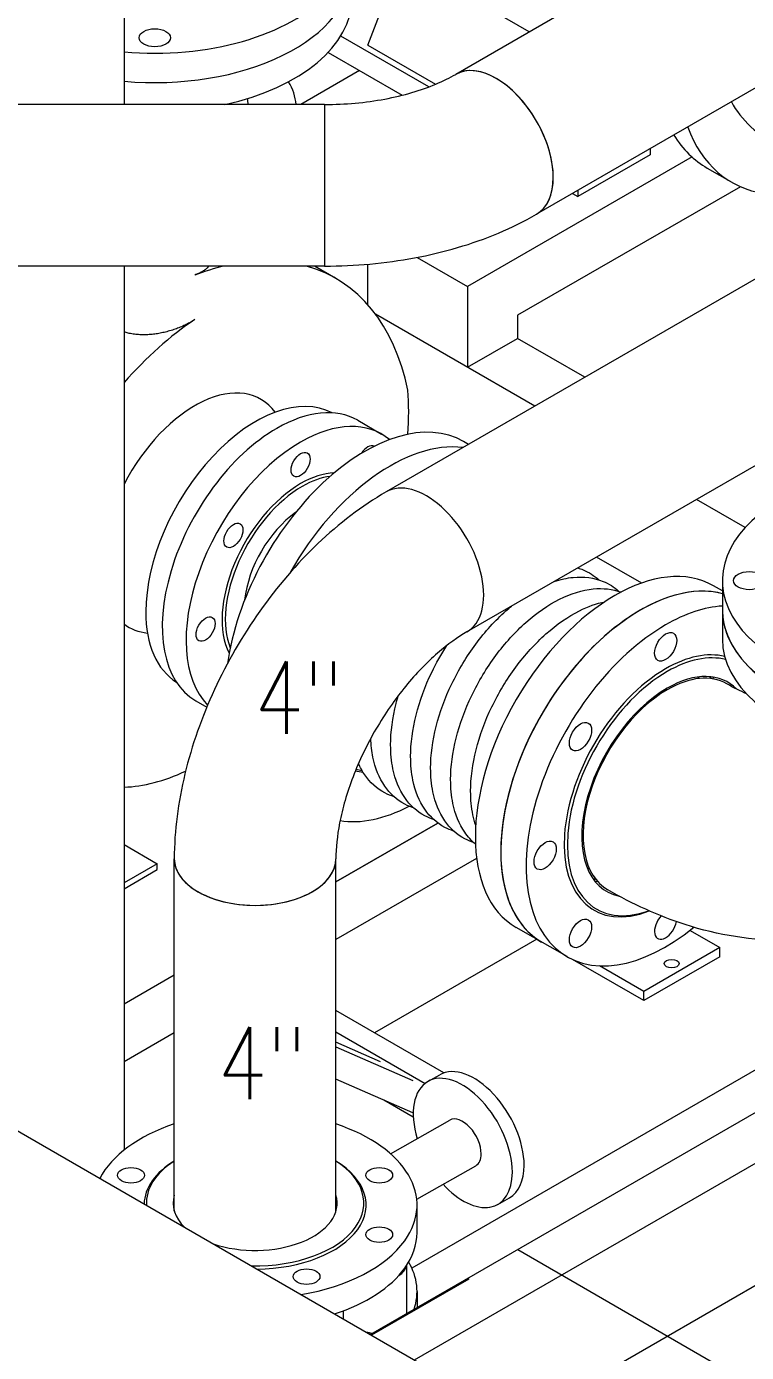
# Model space of a CAD drawing. Header units: millimetres. Extents: x -312439 to 477422, y -331570 to 212570.
# Drawn here: x 348012 to 349259, y 98938 to 101236 of the extents above; entities that cross this region are included whole.
import ezdxf

# ---------------------------------------------------------------- set-up
doc = ezdxf.new("R2010")
doc.units = ezdxf.units.MM
doc.layers.add('ARCONDTEXTO', color=4, linetype='Continuous')
doc.styles.add('ROMANS', font='romans.shx', dxfattribs={"height": 187.5})

msp = doc.modelspace()

# ---------------------------------------------------------------- linework, layer by layer
at = {"color": 5, "linetype": 'Continuous', "lineweight": 0, "extrusion": (-1.11022e-16, 0.816497, 0.57735)}
for p, q in [((354753.706, 104616.057), (348755.1, 101152.76)), ((355252.155, 104249.837), (348634.63, 100429.207)), ((349913.746, 101498.416), (348895.088, 100910.293)), ((350480.127, 101171.416), (348774.618, 100186.74)), ((348528.134, 101100.498), (346810.778, 101100.498)), ((348528.134, 101100.498), (348528.134, 100820.521)), ((348528.134, 100820.521), (347295.712, 100820.521)), ((346500.836, 100185.255), (353122.923, 96361.991)), ((348267.676, 99182.832), (348267.676, 99793.623)), ((348547.652, 99182.832), (348547.652, 99793.623))]:
    msp.add_line(p, q, dxfattribs=at)
at = {"color": 7, "linetype": 'Continuous', "lineweight": 0, "extrusion": (-1.11022e-16, 0.816497, 0.57735)}
for p, q in [((348180.727, 101946.773), (348180.727, 101100.498)), ((348180.727, 100820.521), (348180.727, 99288.774))]:
    msp.add_line(p, q, dxfattribs=at)
at = {"color": 3, "linetype": 'Continuous', "lineweight": 0, "extrusion": (-1.11022e-16, 0.816497, 0.57735)}
for p, q in [((348602.71, 101203.57), (348661.163, 101354.224)), ((348882.604, 101226.375), (348661.163, 101354.224)), ((348708.426, 101130.971), (348555.952, 101219.002)), ((348534.095, 101190.712), (348662.419, 101116.624)), ((348602.71, 101203.57), (348720.295, 101135.683)), ((348588.68, 101159.198), (348487.009, 101100.498)), ((349164.401, 101009.59), (348775.82, 100785.243)), ((349091.92, 101013.198), (348966.74, 100940.925)), ((349091.92, 101023.934), (349091.92, 101013.198)), ((349190.897, 100990.268), (349233.411, 100965.723)), ((349248.444, 100958.112), (348862.423, 100735.243)), ((348957.442, 100946.293), (348966.74, 100940.925)), ((348966.74, 100951.661), (348966.74, 100940.925)), ((348602.615, 100823.735), (348602.615, 100754.029)), ((348688.445, 100835.689), (348775.82, 100785.243)), ((348547.538, 100799.122), (348510.473, 100820.521)), ((348775.82, 100785.243), (348775.82, 100645.243)), ((348892.318, 100577.983), (348616.144, 100737.432)), ((348862.423, 100735.243), (348862.423, 100695.243)), ((348775.82, 100645.243), (348862.423, 100695.243)), ((348978.921, 100627.983), (348862.423, 100695.243)), ((348777.255, 100511.551), (348768.592, 100516.553)), ((349256.643, 100367.64), (349172.295, 100416.338)), ((349077.2, 100271.241), (348999.09, 100316.338)), ((348305, 100067.487), (348324.082, 100056.47)), ((348547.652, 99753.51), (348724.299, 99855.497)), ((348180.727, 99818.091), (348238.253, 99784.879)), ((348791.408, 99794.242), (348547.652, 99653.51)), ((348238.253, 99784.879), (348180.727, 99751.666)), ((348180.727, 99741.666), (348238.253, 99774.879)), ((348238.253, 99774.879), (348238.253, 99784.879)), ((348947.889, 99623.904), (348859.901, 99674.704)), ((348895.337, 99654.246), (348614.232, 99491.95)), ((349160.942, 99669.481), (349212.333, 99639.811)), ((349643.456, 99640.701), (348679.242, 99084.012)), ((349212.333, 99639.811), (349080.697, 99563.811)), ((349212.333, 99623.811), (349212.333, 99639.811)), ((349080.697, 99547.811), (348957.422, 99618.983)), ((349080.697, 99563.811), (349004.08, 99608.045)), ((349212.333, 99623.811), (349080.697, 99547.811)), ((348267.676, 99591.866), (348180.727, 99541.666)), ((349632.581, 99560.9), (348607.415, 98969.02)), ((349080.697, 99547.811), (349080.697, 99563.811)), ((348267.676, 99491.866), (348180.727, 99441.666)), ((348683.626, 98925.02), (349632.501, 99472.853)), ((349632.501, 99260.853), (348867.223, 98819.02)), ((348862.587, 99116.344), (352820.323, 96831.344)), ((348777.717, 99065.344), (348609.148, 98968.02)), ((348775.985, 99066.344), (348777.717, 99065.344)), ((348598.815, 98973.986), (348603.097, 98972.937))]:
    msp.add_line(p, q, dxfattribs=at)
at = {"color": 4, "linetype": 'Continuous', "lineweight": 0, "extrusion": (-1.11022e-16, 0.816497, 0.57735)}
for p, q in [((348585.467, 100553.27), (348626.689, 100529.47)), ((349217.065, 100275.479), (349217.065, 100173.879)), ((349217.065, 100257.627), (349201.605, 100266.553)), ((348724.299, 99855.497), (348547.652, 99753.51)), ((348734.655, 99422.424), (348547.652, 99530.39)), ((348547.652, 99493.369), (348701.976, 99404.27)), ((348624.811, 99441.821), (348547.652, 99475.645)), ((348547.652, 99467.829), (348681.043, 99409.356)), ((348681.043, 99353.356), (348547.652, 99411.829)), ((348706.983, 99407.629), (348727.362, 99419.192)), ((348681.706, 99345.973), (348630.678, 99375.434)), ((348642.285, 99282.345), (348745.001, 99340.622)), ((348687.6, 99203.581), (348789.841, 99261.59)), ((348688.131, 99146.023), (348688.131, 99193.623)), ((348827.859, 99194.583), (348848.239, 99206.146)), ((348669.685, 99088.269), (348669.685, 99004.972)), ((348688.131, 99043.57), (348688.131, 99015.621)), ((348560.419, 99010.22), (348560.419, 98996.154))]:
    msp.add_line(p, q, dxfattribs=at)
at = {"color": 4, "linetype": 'Continuous', "lineweight": 0}
for centre, major_axis, ratio, start_param, end_param in [((348233.923, 101386.579), (341.704, 0), 0.57735027, 4.5560746, 7.02389733), ((348233.923, 101335.779), (-341.704, 0), 0.57735027, 1.41448194, 3.14159265), ((348233.923, 101335.779), (341.704, 0), 0.57735027, 4.5560746, 6.28318531), ((348233.923, 101284.979), (341.704, 0), 0.57735027, 5.07462378, 6.28318531), ((349558.769, 101163.879), (-341.704, 0), 0.57735027, 0.3023472, 0.78539816), ((348408.86, 100331.379), (-134.722, -233.345), 0.57735027, 3.16122301, 5.49778714), ((348445.233, 100310.379), (-140.233, -242.891), 0.57735027, 3.14159265, 3.92699082), ((348597.74, 100220.629), (170.852, 295.924), 0.57735027, 0, 2.1811525), ((348486.456, 100286.579), (140.233, 242.891), 0.57735027, 6.18021282, 7.06858347), ((348445.233, 100310.379), (-140.233, -242.891), 0.57735027, 3.92699082, 6.28318531), ((348486.456, 100286.579), (140.233, 242.891), 0.57735027, 0.78539816, 2.98010271), ((348641.735, 100195.229), (-170.852, -295.924), 0.57735027, 3.37854044, 4.72727341), ((348602.807, 100488.104), (-11.635, -20.153), 0.57735027, 3.92699082, 4.63994896), ((348602.807, 100488.104), (-11.635, -20.153), 0.57735027, 3.16981171, 3.92699082), ((348486.456, 100286.579), (-96.142, -166.524), 0.57735027, 3.48560318, 3.92699082), ((348489.227, 100284.979), (-94.183, -163.13), 0.57735027, 3.55446329, 3.92699082), ((348486.456, 100286.579), (-96.142, -166.524), 0.57735027, 3.92699082, 5.92603234), ((348489.227, 100284.979), (-94.183, -163.13), 0.57735027, 3.92699082, 5.85683885), ((349558.769, 100275.479), (341.704, 0), 0.57735027, 2.38561113, 5.60107621), ((348489.227, 100284.979), (71.035, 123.037), 0.57735027, 0.89847423, 2.22964261), ((349030.753, 99970.629), (170.852, 295.924), 0.57735027, 0, 3.14159265), ((349074.747, 99945.229), (-170.852, -295.924), 0.57735027, 3.2971548, 6.28318531), ((349074.747, 99945.229), (170.852, 295.924), 0.57735027, 0.15556215, 0.78539816), ((349074.747, 99945.229), (170.852, 295.924), 0.57735027, 0.78539816, 3.14159265), ((349118.741, 99919.829), (170.852, 295.924), 0.57735027, 0.36630377, 0.78539816), ((349558.769, 100224.679), (-341.704, 0), 0.57735027, 0, 2.35619449), ((349558.769, 100224.679), (341.704, 0), 0.57735027, 3.14159265, 5.70919437), ((348408.86, 100331.379), (-134.722, -233.345), 0.57735027, 5.49778714, 6.26355495), ((349118.741, 99919.829), (170.852, 295.924), 0.57735027, 0.78539816, 4.13079965), ((349558.769, 100173.879), (341.704, 0), 0.57735027, 3.14159265, 5.46269578), ((349118.741, 99919.829), (124.312, 215.314), 0.57735027, 0.1645607, 0.78539816), ((349121.513, 99918.229), (122.352, 211.92), 0.57735027, 0.16206146, 0.78539816), ((349118.741, 99919.829), (124.312, 215.314), 0.57735027, 0.78539816, 3.76537085), ((349121.513, 99918.229), (122.352, 211.92), 0.57735027, 0.78539816, 3.74211672), ((349118.741, 99678.829), (13.595, 23.547), 0.57735027, 1.20629131, 5.26752226), ((348767.421, 99301.106), (60.438, -106.523), 0.57229596, 0.78971856, 4.33234162), ((348787.8, 99312.669), (-60.438, 106.523), 0.57229596, 3.93131122, 6.28318531), ((348407.664, 99193.623), (280.467, 0), 0.57735027, 2.09338692, 2.85364822), ((348407.664, 99193.623), (280.467, 0), 0.57735027, 5.89048623, 7.33139104), ((348767.421, 99301.106), (-22.42, 39.516), 0.57229596, 3.93131122, 6.28318531), ((348767.421, 99301.106), (-22.42, 39.516), 0.57229596, 3.14159265, 3.93131122), ((348407.664, 99193.623), (192.285, 0), 0.57735027, 2.38623365, 3.12604497), ((348407.664, 99196.823), (188.366, 0), 0.57735027, 2.4085964, 3.17644374), ((348407.664, 99193.623), (192.285, 0), 0.57735027, 5.89048623, 7.03854431), ((348407.664, 99196.823), (188.366, 0), 0.57735027, 5.89048623, 7.01618156), ((348787.8, 99312.669), (-60.438, 106.523), 0.57229596, 3.14159265, 3.93131122), ((348767.421, 99301.106), (60.438, -106.523), 0.57229596, 5.09243634, 7.07290387), ((348407.664, 99196.823), (188.366, 0), 0.57735027, 4.67753789, 5.89048623), ((348407.664, 99193.623), (192.285, 0), 0.57735027, 4.72793667, 5.89048623), ((348407.664, 99146.023), (280.467, 0), 0.57735027, 5.89048623, 6.28318531), ((348407.664, 99193.623), (280.467, 0), 0.57735027, 5.00033341, 5.89048623), ((348407.664, 99146.023), (280.467, 0), 0.57735027, 5.22509076, 5.89048623), ((348621.867, 99090.328), (47.818, 0), 0.57735027, 5.52075839, 6.19932215), ((348407.664, 99043.57), (-280.467, 0), 0.57735027, 2.94940144, 3.46347913)]:
    msp.add_ellipse(centre, major_axis=major_axis, ratio=ratio, start_param=start_param, end_param=end_param, dxfattribs=at)
for centre, major_axis in [((348233.923, 101216.166), (27.189, 0)), ((348486.456, 100476.579), (-11.635, -20.153)), ((348370.105, 100353.754), (-11.635, -20.153)), ((349263.605, 100275.479), (27.189, 0)), ((348321.911, 100191.579), (11.635, 20.153)), ((349118.741, 100160.829), (13.595, 23.547)), ((348971.16, 100005.035), (13.595, 23.547)), ((348910.029, 99799.329), (13.595, 23.547)), ((348971.16, 99664.209), (13.595, 23.547)), ((348192.676, 99245.037), (23.27, 0)), ((348622.652, 99245.037), (-23.27, 0)), ((348622.652, 99142.21), (-23.27, 0)), ((348496.715, 99069.5), (-23.27, 0))]:
    msp.add_ellipse(centre, major_axis=major_axis, ratio=0.57735027, dxfattribs=at)
at = {"color": 5, "linetype": 'Continuous', "lineweight": 0}
for centre, major_axis, start_param, end_param in [((348825.094, 101031.527), (69.994, -121.233), 0, 3.14159265), ((348825.094, 101031.527), (69.994, -121.233), 0.78539816, 3.14159265), ((348825.094, 101031.527), (69.994, -121.233), 0, 0.78539816), ((348704.624, 100307.973), (-69.994, 121.233), 3.14159265, 6.28318531), ((349121.513, 99918.229), (104.716, 181.373), 6.12034163, 7.06858347), ((349121.513, 99918.229), (-103.062, -178.509), 3.14159265, 3.92699082), ((349074.747, 99945.229), (-102.879, -178.191), 2.9163402, 2.95282369), ((349121.513, 99918.229), (104.716, 181.373), 0.78539816, 3.32802443), ((349121.513, 99918.229), (-103.062, -178.509), 3.92699082, 6.28318531), ((349074.747, 99945.229), (-95.53, -165.463), 3.06416039, 3.10267685), ((349074.747, 99945.229), (-104.716, -181.373), 2.88025492, 2.91639721), ((349074.747, 99945.229), (104.716, 181.373), 6.02184757, 6.05798986), ((348407.664, 99793.623), (139.988, 0), 3.14159265, 6.28318531), ((348407.664, 99793.623), (-139.988, 0), 0, 3.14159265), ((349074.747, 99945.229), (-95.53, -165.463), 0.0389158, 0.07743227), ((349074.747, 99945.229), (-102.879, -178.191), 0.18876896, 0.22525245), ((349074.747, 99945.229), (-104.716, -181.373), 0.22519545, 0.26133774), ((349074.747, 99945.229), (104.716, 181.373), 3.3667881, 3.40293039), ((348407.664, 99196.823), (142.07, 0), 2.97018023, 3.67988318), ((348407.664, 99196.823), (142.07, 0), 4.17409845, 6.45459773)]:
    msp.add_ellipse(centre, major_axis=major_axis, ratio=0.57735027, start_param=start_param, end_param=end_param, dxfattribs=at)
at = {"color": 3, "linetype": 'Continuous', "lineweight": 0}
for centre, major_axis, start_param, end_param in [((348233.923, 101094.379), (244.949, 0), 0.04328446, 0.32879945), ((348233.923, 101100.379), (161.666, 0), 0.00127961, 0.11250101), ((349463.051, 101363.47), (-229.64, -397.748), 5.83837009, 6.5056247), ((349420.537, 101388.016), (-229.64, -397.748), 5.98136042, 6.28318531), ((348223.222, 100237.391), (324.315, 561.731), 0.49618849, 0.61011529), ((348223.222, 100237.391), (324.315, 561.731), 5.70471521, 6.43049792), ((348327.948, 100357.433), (-236.207, -409.123), 4.0011273, 4.38338828), ((348303.205, 100392.379), (114.058, 197.555), 6.03063806, 7.93082651), ((348325.959, 100366.986), (245.886, 425.887), 5.40343469, 5.5938914), ((348303.205, 100392.379), (114.058, 197.555), 3.06474777, 3.39413991), ((348688.5, 100168.229), (-122.352, -211.92), 0.12705544, 0.19955662), ((348319.303, 100339.72), (-231.295, -400.615), 0.34792894, 0.68715633), ((348685.729, 100169.829), (-124.312, -215.314), 0.15045612, 0.2402018), ((348685.729, 100169.829), (-170.852, -295.924), 0.21295555, 0.73792316), ((348621.867, 98998.328), (47.818, 0), 4.30900682, 4.49381771)]:
    msp.add_ellipse(centre, major_axis=major_axis, ratio=0.57735027, start_param=start_param, end_param=end_param, dxfattribs=at)
msp.add_ellipse((349129.194, 99611.811), major_axis=(12.86, 0), ratio=0.57735027, dxfattribs=at)
at = {"color": 5, "linetype": 'Continuous', "lineweight": 0}
for points, knots in [([(348528.134, 101100.498), (348545.891, 101100.498), (348563.649, 101101.307), (348598.517, 101104.496), (348615.629, 101106.875), (348648.571, 101113.055), (348664.401, 101116.856), (348694.173, 101125.614), (348708.114, 101130.572), (348733.553, 101141.243), (348745.048, 101146.957), (348755.1, 101152.76)], [0.785398163, 0.785398163, 0.785398163, 0.785398163, 0.942477796, 0.942477796, 1.099557429, 1.099557429, 1.256637061, 1.256637061, 1.413716694, 1.413716694, 1.570796327, 1.570796327, 1.570796327, 1.570796327]), ([(348528.134, 100820.521), (348554.355, 100820.521), (348580.576, 100821.71), (348632.581, 100826.466), (348658.365, 100830.032), (348709.076, 100839.545), (348734.002, 100845.491), (348782.6, 100859.787), (348806.273, 100868.136), (348851.993, 100887.315), (348874.042, 100898.142), (348895.088, 100910.293)], [0.785398163, 0.785398163, 0.785398163, 0.785398163, 0.942477796, 0.942477796, 1.099557429, 1.099557429, 1.256637061, 1.256637061, 1.413716694, 1.413716694, 1.570796327, 1.570796327, 1.570796327, 1.570796327]), ([(348634.63, 100429.207), (348592.538, 100404.905), (348552.987, 100374.512), (348479.626, 100304.634), (348445.841, 100265.113), (348385.598, 100179.792), (348359.159, 100133.998), (348315.39, 100039.166), (348298.057, 99990.147), (348274.221, 99891.676), (348267.676, 99842.227), (348267.676, 99793.623)], [4.71238898, 4.71238898, 4.71238898, 4.71238898, 5.02654825, 5.02654825, 5.34070751, 5.34070751, 5.65486678, 5.65486678, 5.96902604, 5.96902604, 6.28318531, 6.28318531, 6.28318531, 6.28318531]), ([(348774.618, 100186.74), (348758.805, 100177.61), (348741.41, 100165.243), (348705.207, 100133.795), (348686.376, 100114.407), (348649.961, 100069.994), (348632.458, 100044.784), (348601.398, 99991.474), (348587.906, 99963.343), (348566.698, 99908.07), (348558.921, 99880.926), (348549.649, 99832.968), (348547.652, 99811.813), (348547.652, 99793.623)], [4.71238898, 4.71238898, 4.71238898, 4.71238898, 4.95951548, 4.95951548, 5.21999811, 5.21999811, 5.49094702, 5.49094702, 5.76578598, 5.76578598, 6.03700406, 6.03700406, 6.28318531, 6.28318531, 6.28318531, 6.28318531]), ([(349746.485, 100009.031), (349742.594, 99992.978), (349738.037, 99977.074), (349710.676, 99895.636), (349675.476, 99832.689), (349586.378, 99740.444), (349538.52, 99707.414), (349436.23, 99664.707), (349382.641, 99654.125), (349269.052, 99651.018), (349209.387, 99661.181), (349106.112, 99694.448), (349061.365, 99714.942), (349018.45, 99739.719)], [0.2407371, 0.2407371, 0.2407371, 0.2407371, 0.31415927, 0.31415927, 0.62139477, 0.62139477, 0.85961709, 0.85961709, 1.08837512, 1.08837512, 1.35326625, 1.35326625, 1.57079633, 1.57079633, 1.57079633, 1.57079633])]:
    msp.add_open_spline(points, degree=3, knots=knots, dxfattribs=at)
at = {"color": 3, "linetype": 'Continuous', "lineweight": 0}
for points, knots in [([(348327.675, 100820.521), (348326.781, 100819.383), (348325.745, 100818.264), (348323.327, 100816.009), (348321.926, 100814.875), (348318.841, 100812.68), (348317.156, 100811.619), (348313.54, 100809.583), (348311.607, 100808.608), (348307.542, 100806.757), (348305.409, 100805.881), (348303.205, 100805.059)], [42.06968405, 42.06968405, 42.06968405, 42.06968405, 45.71192367, 45.71192367, 49.58889401, 49.58889401, 53.46586435, 53.46586435, 57.3428347, 57.3428347, 61.21980504, 61.21980504, 61.21980504, 61.21980504]), ([(348303.205, 100727.813), (348301.01, 100726.357), (348298.675, 100724.913), (348293.755, 100722.084), (348291.17, 100720.699), (348285.787, 100718.019), (348282.99, 100716.724), (348277.226, 100714.254), (348274.26, 100713.078), (348268.209, 100710.872), (348265.121, 100709.84), (348258.876, 100707.941), (348255.719, 100707.074), (348249.39, 100705.521), (348246.218, 100704.836), (348239.92, 100703.656), (348236.793, 100703.162), (348230.67, 100702.37), (348227.567, 100702.056), (348221.314, 100701.622), (348218.163, 100701.501), (348211.874, 100701.474), (348208.735, 100701.568), (348202.525, 100701.984), (348199.454, 100702.306), (348193.436, 100703.183), (348190.485, 100703.739), (348185.26, 100704.96), (348182.959, 100705.589), (348180.727, 100706.291)], [-60.75425767, -60.75425767, -60.75425767, -60.75425767, -56.94127463, -56.94127463, -53.1282916, -53.1282916, -49.31530856, -49.31530856, -45.50232553, -45.50232553, -41.68934249, -41.68934249, -37.87635946, -37.87635946, -34.06337642, -34.06337642, -30.25039339, -30.25039339, -26.46909421, -26.46909421, -22.68779504, -22.68779504, -18.90649587, -18.90649587, -15.12519669, -15.12519669, -11.34389752, -11.34389752, -8.23475219, -8.23475219, -8.23475219, -8.23475219]), ([(348682.287, 99881.559), (348677.04, 99883.234), (348671.976, 99885.347), (348653.276, 99895.164), (348641.38, 99905.971), (348622.462, 99933.559), (348615.655, 99950.559), (348609.631, 99979.84), (348608.365, 99990.759), (348607.943, 100002.124)], [5.37261634, 5.37261634, 5.37261634, 5.37261634, 5.474589709, 5.474589709, 5.767211043, 5.767211043, 6.073965029, 6.073965029, 6.24128254, 6.24128254, 6.24128254, 6.24128254]), ([(348648.261, 99901.003), (348642.787, 99902.719), (348637.509, 99904.907), (348618.604, 99914.86), (348606.701, 99925.688), (348593.357, 99945.153), (348589.766, 99951.656), (348586.696, 99958.6)], [5.369405011, 5.369405011, 5.369405011, 5.369405011, 5.47524393, 5.47524393, 5.767307565, 5.767307565, 5.896971259, 5.896971259, 5.896971259, 5.896971259])]:
    msp.add_open_spline(points, degree=3, knots=knots, dxfattribs=at)
at = {"color": 4, "linetype": 'Continuous', "lineweight": 0}
for points, knots in [([(348966.473, 100297.507), (348969.614, 100296.572), (348972.692, 100295.483), (348985.7, 100290.108), (348994.886, 100284.27), (349002.939, 100276.944)], [2.219247989, 2.219247989, 2.219247989, 2.219247989, 2.279811639, 2.279811639, 2.481365294, 2.481365294, 2.481365294, 2.481365294]), ([(348925.427, 100273.809), (348936.655, 100277.593), (348947.793, 100280.077), (348977.007, 100282.969), (348994.643, 100280.726), (349020.341, 100270.108), (349029.527, 100264.27), (349037.58, 100256.944)], [1.775985399, 1.775985399, 1.775985399, 1.775985399, 1.963545016, 1.963545016, 2.279811639, 2.279811639, 2.481365294, 2.481365294, 2.481365294, 2.481365294]), ([(348746.349, 99930.745), (348746.349, 99953.456), (348749.593, 99977.756), (348762.042, 100027.165), (348771.234, 100052.262), (348794.567, 100100.773), (348808.687, 100124.183), (348840.49, 100167.082), (348858.167, 100186.562), (348895.469, 100219.679), (348915.093, 100233.294), (348954.504, 100253.088), (348974.302, 100259.272), (349010.323, 100262.838), (349026.727, 100261.039), (349041.547, 100255.582)], [0, 0, 0, 0, 0.32816351, 0.32816351, 0.65548399, 0.65548399, 0.98174571, 0.98174571, 1.30813582, 1.30813582, 1.63575105, 1.63575105, 1.96354502, 1.96354502, 2.25695781, 2.25695781, 2.25695781, 2.25695781]), ([(348711.708, 99950.745), (348711.708, 99973.456), (348714.952, 99997.756), (348727.401, 100047.165), (348736.593, 100072.262), (348759.926, 100120.773), (348774.046, 100144.183), (348805.849, 100187.082), (348823.526, 100206.562), (348845.293, 100225.887), (348848.472, 100228.601), (348851.673, 100231.227)], [0, 0, 0, 0, 0.32816351, 0.32816351, 0.65548399, 0.65548399, 0.98174571, 0.98174571, 1.30813582, 1.30813582, 1.36339341, 1.36339341, 1.36339341, 1.36339341]), ([(348780.99, 99910.745), (348780.99, 99933.456), (348784.234, 99957.756), (348796.683, 100007.165), (348805.875, 100032.262), (348829.208, 100080.773), (348843.328, 100104.183), (348875.131, 100147.082), (348892.808, 100166.562), (348930.11, 100199.679), (348949.734, 100213.294), (348984.181, 100230.595), (348998.973, 100235.923), (349013.452, 100238.924)], [0, 0, 0, 0, 0.32816351, 0.32816351, 0.65548399, 0.65548399, 0.98174571, 0.98174571, 1.30813582, 1.30813582, 1.63575105, 1.63575105, 1.88099498, 1.88099498, 1.88099498, 1.88099498]), ([(348677.067, 99970.745), (348677.067, 99993.456), (348680.311, 100017.756), (348692.76, 100067.165), (348701.952, 100092.262), (348721.304, 100132.495), (348730.037, 100148.088), (348739.649, 100162.996)], [0, 0, 0, 0, 0.328163505, 0.328163505, 0.655483987, 0.655483987, 0.870223408, 0.870223408, 0.870223408, 0.870223408]), ([(348642.426, 99990.745), (348642.426, 100013.456), (348645.67, 100037.756), (348653.064, 100067.103), (348654.329, 100071.728), (348655.694, 100076.36)], [0, 0, 0, 0, 0.328163505, 0.328163505, 0.389329214, 0.389329214, 0.389329214, 0.389329214]), ([(348716.928, 99861.559), (348711.681, 99863.234), (348706.617, 99865.347), (348687.917, 99875.164), (348676.021, 99885.971), (348657.103, 99913.559), (348650.296, 99930.559), (348643.74, 99962.428), (348642.426, 99976.265), (348642.426, 99990.745)], [5.37261634, 5.37261634, 5.37261634, 5.37261634, 5.474589709, 5.474589709, 5.767211043, 5.767211043, 6.073965029, 6.073965029, 6.283185307, 6.283185307, 6.283185307, 6.283185307]), ([(348751.569, 99841.559), (348746.322, 99843.234), (348741.258, 99845.347), (348722.558, 99855.164), (348710.662, 99865.971), (348691.744, 99893.559), (348684.937, 99910.559), (348678.381, 99942.428), (348677.067, 99956.265), (348677.067, 99970.745)], [5.37261634, 5.37261634, 5.37261634, 5.37261634, 5.474589709, 5.474589709, 5.767211043, 5.767211043, 6.073965029, 6.073965029, 6.283185307, 6.283185307, 6.283185307, 6.283185307]), ([(348786.21, 99821.559), (348780.963, 99823.234), (348775.899, 99825.347), (348757.199, 99835.164), (348745.303, 99845.971), (348726.385, 99873.559), (348719.578, 99890.559), (348713.022, 99922.428), (348711.708, 99936.265), (348711.708, 99950.745)], [5.37261634, 5.37261634, 5.37261634, 5.37261634, 5.474589709, 5.474589709, 5.767211043, 5.767211043, 6.073965029, 6.073965029, 6.283185307, 6.283185307, 6.283185307, 6.283185307]), ([(348789.373, 99818.805), (348782.334, 99824.666), (348776.08, 99831.606), (348761.026, 99853.559), (348754.219, 99870.559), (348747.663, 99902.428), (348746.349, 99916.265), (348746.349, 99930.745)], [5.597023823, 5.597023823, 5.597023823, 5.597023823, 5.767211043, 5.767211043, 6.073965029, 6.073965029, 6.283185307, 6.283185307, 6.283185307, 6.283185307]), ([(348789.752, 99851.464), (348787.841, 99857.245), (348786.245, 99863.269), (348782.304, 99882.428), (348780.99, 99896.265), (348780.99, 99910.745)], [5.972986651, 5.972986651, 5.972986651, 5.972986651, 6.073965029, 6.073965029, 6.283185307, 6.283185307, 6.283185307, 6.283185307])]:
    msp.add_open_spline(points, degree=3, knots=knots, dxfattribs=at)
at = {"color": 3, "linetype": 'Continuous', "lineweight": 0}
msp.add_open_spline([(348967.201, 100297.927), (348967.569, 100297.603), (348967.934, 100297.275), (348968.298, 100296.944)], degree=3, dxfattribs=at)
at = {"color": 5, "linetype": 'Continuous', "lineweight": 0}
msp.add_open_spline([(349258.678, 100079.527), (349248.155, 100084.032), (349236.684, 100089.747), (349224.575, 100096.738)], degree=3, dxfattribs=at)

# ---------------------------------------------------------------- texts
at = {"layer": 'ARCONDTEXTO', "linetype": 'Continuous', "lineweight": -3, "style": 'ROMANS', "width": 0.8}
for p in [(348406.063, 100010.188), (348342.644, 99376.733)]:
    msp.add_text('4"', height=125, dxfattribs=at).set_placement(p)

doc.saveas('drawing.dxf')
